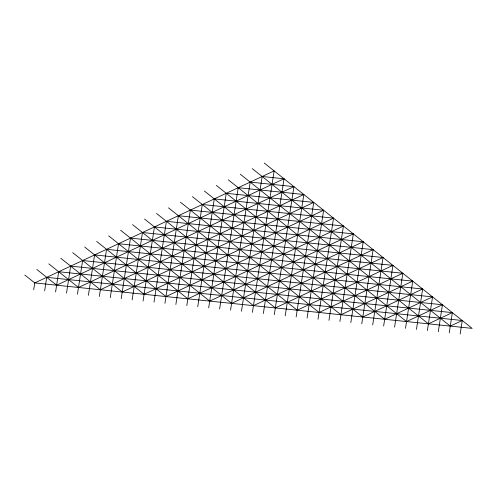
<?xml version="1.0" encoding="UTF-8"?>
<svg xmlns="http://www.w3.org/2000/svg" width="497" height="497" viewBox="0 0 497 497"><rect width="100%" height="100%" fill="white"/><g stroke="black" fill="none" stroke-linecap="round" stroke-linejoin="round"><path stroke-width="0.75" d="M33.715 289.664L34.753 282.93L274.127 170.893L252.414 312.389M44.655 290.801L46.718 277.326L462.247 320.503L460.179 333.978M55.589 291.938L58.689 271.722L452.345 312.632L449.245 332.847M66.523 293.075L70.655 266.125L442.448 304.754L438.311 331.71M77.457 294.212L82.626 260.521L432.545 296.883L427.377 330.573M88.391 295.348L94.592 254.918L422.643 289.005L416.443 329.436M99.325 296.485L106.563 249.32L412.74 281.134L405.509 328.3M110.259 297.622L118.534 243.716L402.843 273.257L394.575 327.163M121.2 298.753L130.5 238.113L392.941 265.386L383.634 326.026M132.134 299.89L142.471 232.515L383.038 257.508L372.7 324.889M143.068 301.027L154.437 226.912L373.135 249.637L361.766 323.752M154.002 302.164L166.408 221.308L363.239 241.759L350.832 322.615M164.936 303.3L178.373 215.71L353.336 233.888L339.898 321.484M175.87 304.437L190.345 210.107L343.433 226.011L328.964 320.348M186.81 305.574L202.31 204.503L333.53 218.14L318.024 319.211M197.744 306.711L214.282 198.899L323.634 210.262L307.09 318.074M208.678 307.848L226.247 193.302L313.731 202.391L296.156 316.937M219.612 308.985L238.218 187.698L303.829 194.52L285.222 315.8M230.546 310.122L250.19 182.095L293.926 186.642L274.288 314.663M241.48 311.252L262.155 176.497L284.023 178.771L263.354 313.526M284.023 178.771L56.621 285.203L36.821 269.455M293.926 186.642L78.489 287.471L48.787 263.851M303.829 194.52L100.363 289.745L60.758 258.247M313.731 202.391L122.231 292.019L72.724 252.65M323.634 210.262L144.099 294.292L84.695 247.046M333.53 218.14L165.973 296.566L96.66 241.443M343.433 226.011L187.841 298.834L108.632 235.839M353.336 233.888L209.709 301.107L120.597 230.241M363.239 241.759L231.583 303.381L132.569 224.638M373.135 249.637L253.451 305.655L144.534 219.034M383.038 257.508L275.319 307.929L156.505 213.437M392.941 265.386L297.194 310.196L168.477 207.833M402.843 273.257L319.062 312.47L180.442 202.229M412.74 281.134L340.93 314.744L192.414 196.632M422.643 289.005L362.798 317.018L204.379 191.028M432.545 296.883L384.672 319.291L216.35 185.424M442.448 304.754L406.54 321.559L228.316 179.827M452.345 312.632L428.408 323.833L240.287 174.223M462.247 320.503L450.282 326.107L252.252 168.62M264.224 163.022L472.15 328.38L34.753 282.93L24.85 275.052"/></g></svg>
